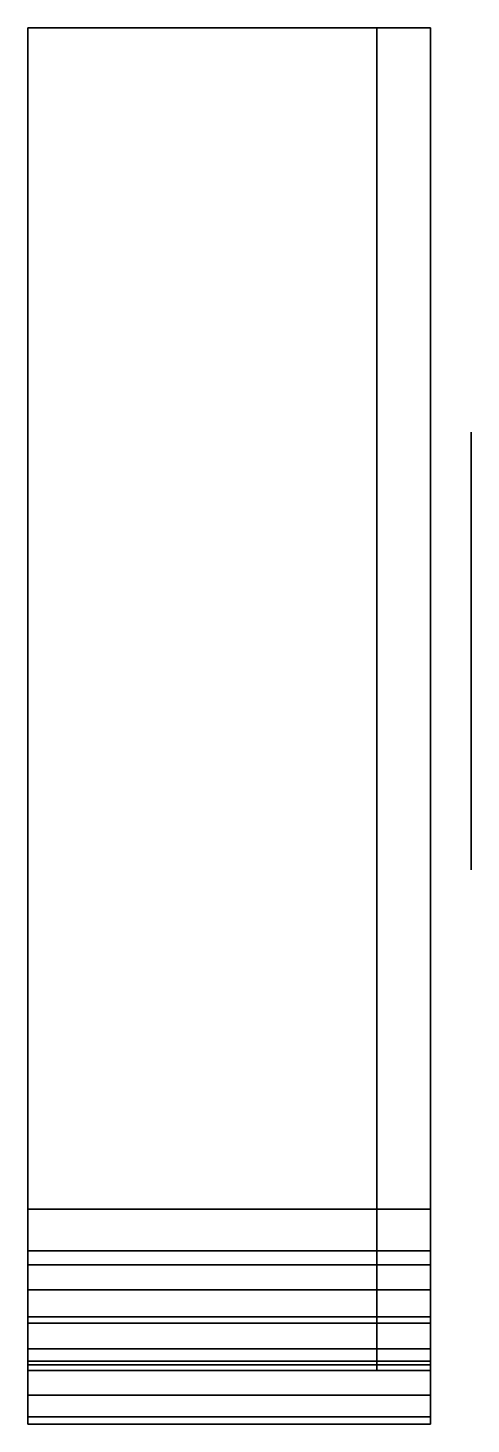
# Model space of a CAD drawing. Extents: x 0 to 8.3, y -26 to 0.
import ezdxf

# ---------------------------------------------------------------- set-up
doc = ezdxf.new("R2010")
doc.units = 0
doc.layers.add('ACESSORIO', color=7, linetype='CONTINUOUS')
doc.layers.add('BLUM', color=30, linetype='CONTINUOUS')

msp = doc.modelspace()

# ---------------------------------------------------------------- linework, layer by layer
at = {"layer": 'ACESSORIO'}
for points in [[(0, -22, 0), (7.5, -22, 0), (7.5, 0), (0, 0)], [(0, 0, 1), (0, 0), (7.5, 0), (7.5, 0, 1)], [(7.5, -22, 1), (7.5, 0, 1), (0, 0, 1), (0, -22, 1)], [(0, -22, 1), (0, -22, 0), (0, 0), (0, 0, 1)], [(6.5, -22, 1), (6.5, 0, 1), (6.5, 0, 39.7), (6.5, -22, 39.7)], [(6.5, 0, 39.7), (7.5, 0, 39.7), (7.5, 0, 1), (6.5, 0, 1)], [(7.5, -22, 1), (7.5, 0, 1), (7.5, 0, 39.7), (7.5, -22, 39.7)], [(0, -22, 40.7), (7.5, -22, 40.7), (7.5, 0, 40.7), (0, 0, 40.7)], [(7.5, 0, 40.7), (0, 0, 40.7), (0, 0, 39.7), (7.5, 0, 39.7)], [(0, 0, 39.7), (7.5, 0, 39.7), (7.5, -22, 39.7), (0, -22, 39.7)], [(0, -22, 39.7), (0, -22, 40.7), (0, 0, 40.7), (0, 0, 39.7)], [(0, -25, 36.7), (7.5, -25, 36.7), (7.5, -25, 4), (0, -25, 4)], [(0, -25, 36.7), (0, -26, 36.7), (0, -26, 4), (0, -25, 4)], [(0, -26, 4), (0, -26, 36.7), (7.5, -26, 36.7), (7.5, -26, 4)]]:
    msp.add_3dface(points, dxfattribs=at)
at = {"layer": 'ACESSORIO', "linetype": 'BYBLOCK'}
for points in [[(7.5, -22, 0), (7.5, -22, 40.7), (7.5, 0, 40.7), (7.5, 0)], [(7.5, -23.035, 0.136), (7.5, -22, 0), (7.5, -22, 40.7), (7.5, -23.035, 40.564)], [(7.5, -22, 40.7), (7.5, -23.035, 40.564), (7.5, -23.035, 0.136), (7.5, -22, 0)], [(7.5, -24, 40.164), (7.5, -23.035, 40.564), (7.5, -23.035, 0.136), (7.5, -24, 0.536)], [(7.5, -24.828, 1.172), (7.5, -24, 0.536), (7.5, -24, 40.164), (7.5, -24.828, 39.528)], [(7.5, -24.828, 39.528), (7.5, -25.464, 38.7), (7.5, -25.464, 2), (7.5, -24.828, 1.172)], [(7.5, -25.864, 2.965), (7.5, -25.464, 2), (7.5, -25.464, 38.7), (7.5, -25.864, 37.735)], [(7.5, -25.864, 37.735), (7.5, -26, 36.7), (7.5, -26, 4), (7.5, -25.864, 2.965)]]:
    msp.add_3dface(points, dxfattribs=at)
at = {"layer": 'BLUM'}
for points, invisible_edges in [([(8.257, -9.68, 11.616), (8.257, -9.404, 11.025), (8.257, -7.528, 11.729), (8.257, -8.492, 13.295)], 10), ([(8.257, -9.404, 11.025), (8.257, -10.13, 10.259), (8.257, -7.889, 9.915), (8.257, -7.528, 11.729)], 10), ([(8.257, -11.094, 32.365), (8.257, -11.308, 34.651), (8.257, -7.759, 33.446), (8.257, -7.759, 31.238)], 1), ([(8.257, -11.308, 28.642), (8.257, -11.308, 30.861), (8.257, -7.759, 29.661), (8.257, -7.759, 27.442)], 1), ([(8.257, -7.799, 19.36), (8.257, -8.418, 21.084), (8.257, -9.918, 21.565), (8.257, -9.393, 20.819)], 10), ([(8.257, -8.385, 17.783), (8.257, -7.799, 19.36), (8.257, -9.393, 20.819), (8.257, -9.393, 20.216)], 10), ([(8.257, -10.13, 10.011), (8.257, -10.13, 10.259), (8.257, -7.889, 9.915), (8.257, -8.204, 9.403)], 3), ([(8.257, -9.629, 17.665), (8.257, -8.385, 17.783), (8.257, -9.393, 20.216), (8.257, -9.933, 19.991)], 10), ([(8.257, -10.215, 12.067), (8.257, -9.68, 11.616), (8.257, -8.492, 13.295), (8.257, -10.029, 14.252)], 10), ([(8.257, -13.527, 18.983), (8.257, -13.527, 21.191), (8.257, -9.933, 19.991), (8.257, -9.629, 17.665)], 4), ([(8.257, -11.037, 12.331), (8.257, -10.215, 12.067), (8.257, -10.029, 14.252), (8.257, -12, 14.759)], 10), ([(8.257, -11.6, 10.929), (8.257, -10.13, 10.259), (8.257, -10.13, 10.011), (8.257, -13.155, 10.98)], 10), ([(8.257, -11.837, 11.965), (8.257, -11.037, 12.331), (8.257, -12, 14.759), (8.257, -13.594, 13.064)], 10), ([(8.257, -11.612, 32.41), (8.257, -11.094, 32.365), (8.257, -11.308, 34.651), (8.257, -13.239, 34.347)], 10), ([(8.257, -12.873, 27.493), (8.257, -13.391, 28.405), (8.257, -11.86, 27.69), (8.257, -11.308, 27.003)], 10), ([(8.257, -11.612, 28.62), (8.257, -11.308, 28.642), (8.257, -12.752, 31.224), (8.257, -13.47, 30.45)], 10), ([(8.257, -11.308, 30.861), (8.257, -11.905, 31.706), (8.257, -13.482, 32.528), (8.257, -11.308, 28.642)], 10), ([(8.257, -13.155, 10.98), (8.257, -13.594, 13.064), (8.257, -11.837, 11.965), (8.257, -11.6, 10.929)], 10), ([(8.257, -13.391, 28.405), (8.257, -13.47, 30.45), (8.257, -11.612, 28.62), (8.257, -11.86, 27.69)], 10), ([(8.257, -11.905, 31.706), (8.257, -11.612, 32.41), (8.257, -13.239, 34.347), (8.257, -13.482, 32.528)], 10)]:
    msp.add_3dface(points, dxfattribs=dict(at, invisible_edges=invisible_edges))
for points in [[(8.257, -15.678, 16.623), (8.257, -15.678, 18.831), (8.257, -7.759, 16.313), (8.257, -7.759, 14.094)], [(8.257, -15.678, 9.566), (8.257, -15.678, 11.774), (8.257, -7.759, 9.262), (8.257, -7.759, 7.043)], [(8.257, -13.527, 25.488), (8.257, -13.527, 27.707), (8.257, -7.759, 25.871), (8.257, -7.759, 23.652)], [(8.257, -13.527, 22.717), (8.257, -13.527, 24.925), (8.257, -7.759, 23.094), (8.257, -7.759, 20.875)]]:
    msp.add_3dface(points, dxfattribs=at)

# ---------------------------------------------------------------- meshes
at = {"layer": 'ACESSORIO'}
mesh = msp.add_polymesh((2, 7), dxfattribs=at)
for k, corner in enumerate([(0, -22, 0), (0, -23.035, 0.136), (0, -24, 0.536), (0, -24.828, 1.172), (0, -25.464, 2), (0, -25.864, 2.965), (0, -26, 4), (7.5, -22, 0), (7.5, -23.035, 0.136), (7.5, -24, 0.536), (7.5, -24.828, 1.172), (7.5, -25.464, 2), (7.5, -25.864, 2.965), (7.5, -26, 4)]):
    mesh.set_mesh_vertex(divmod(k, 7), corner)
mesh = msp.add_polymesh((2, 7), dxfattribs=at)
for k, corner in enumerate([(7.5, -22, 1), (7.5, -22.776, 1.102), (7.5, -23.5, 1.402), (7.5, -24.121, 1.879), (7.5, -24.598, 2.5), (7.5, -24.898, 3.224), (7.5, -25, 4), (0, -22, 1), (0, -22.776, 1.102), (0, -23.5, 1.402), (0, -24.121, 1.879), (0, -24.598, 2.5), (0, -24.898, 3.224), (0, -25, 4)]):
    mesh.set_mesh_vertex(divmod(k, 7), corner)
mesh = msp.add_polymesh((2, 7), dxfattribs=at)
for k, corner in enumerate([(7.5, -22, 39.7), (7.5, -22.776, 39.598), (7.5, -23.5, 39.298), (7.5, -24.121, 38.821), (7.5, -24.598, 38.2), (7.5, -24.898, 37.476), (7.5, -25, 36.7), (0, -22, 39.7), (0, -22.776, 39.598), (0, -23.5, 39.298), (0, -24.121, 38.821), (0, -24.598, 38.2), (0, -24.898, 37.476), (0, -25, 36.7)]):
    mesh.set_mesh_vertex(divmod(k, 7), corner)
mesh = msp.add_polymesh((2, 7), dxfattribs=at)
for k, corner in enumerate([(0, -22, 40.7), (0, -23.035, 40.564), (0, -24, 40.164), (0, -24.828, 39.528), (0, -25.464, 38.7), (0, -25.864, 37.735), (0, -26, 36.7), (7.5, -22, 40.7), (7.5, -23.035, 40.564), (7.5, -24, 40.164), (7.5, -24.828, 39.528), (7.5, -25.464, 38.7), (7.5, -25.864, 37.735), (7.5, -26, 36.7)]):
    mesh.set_mesh_vertex(divmod(k, 7), corner)
mesh = msp.add_polymesh((2, 7), dxfattribs=at)
for k, corner in enumerate([(0, -22, 1), (0, -22.776, 1.102), (0, -23.5, 1.402), (0, -24.121, 1.879), (0, -24.598, 2.5), (0, -24.898, 3.224), (0, -25, 4), (0, -22, 0), (0, -23.035, 0.136), (0, -24, 0.536), (0, -24.828, 1.172), (0, -25.464, 2), (0, -25.864, 2.965), (0, -26, 4)]):
    mesh.set_mesh_vertex(divmod(k, 7), corner)
mesh = msp.add_polymesh((2, 7), dxfattribs=at)
for k, corner in enumerate([(0, -22, 39.7), (0, -22.776, 39.598), (0, -23.5, 39.298), (0, -24.121, 38.821), (0, -24.598, 38.2), (0, -24.898, 37.476), (0, -25, 36.7), (0, -22, 40.7), (0, -23.035, 40.564), (0, -24, 40.164), (0, -24.828, 39.528), (0, -25.464, 38.7), (0, -25.864, 37.735), (0, -26, 36.7)]):
    mesh.set_mesh_vertex(divmod(k, 7), corner)
mesh = msp.add_polymesh((2, 7), dxfattribs=at)
for k, corner in enumerate([(6.5, -22, 39.7), (6.5, -22.776, 39.598), (6.5, -23.5, 39.298), (6.5, -24.121, 38.821), (6.5, -24.598, 38.2), (6.5, -24.898, 37.476), (6.5, -25, 36.7), (6.5, -22, 1), (6.5, -22.776, 1.102), (6.5, -23.5, 1.402), (6.5, -24.121, 1.879), (6.5, -24.598, 2.5), (6.5, -24.898, 3.224), (6.5, -25, 4)]):
    mesh.set_mesh_vertex(divmod(k, 7), corner)
mesh = msp.add_polymesh((2, 7), dxfattribs=at)
for k, corner in enumerate([(7.5, -22, 39.7), (7.5, -22.776, 39.598), (7.5, -23.5, 39.298), (7.5, -24.121, 38.821), (7.5, -24.598, 38.2), (7.5, -24.898, 37.476), (7.5, -25, 36.7), (7.5, -22, 1), (7.5, -22.776, 1.102), (7.5, -23.5, 1.402), (7.5, -24.121, 1.879), (7.5, -24.598, 2.5), (7.5, -24.898, 3.224), (7.5, -25, 4)]):
    mesh.set_mesh_vertex(divmod(k, 7), corner)

doc.saveas('drawing.dxf')
